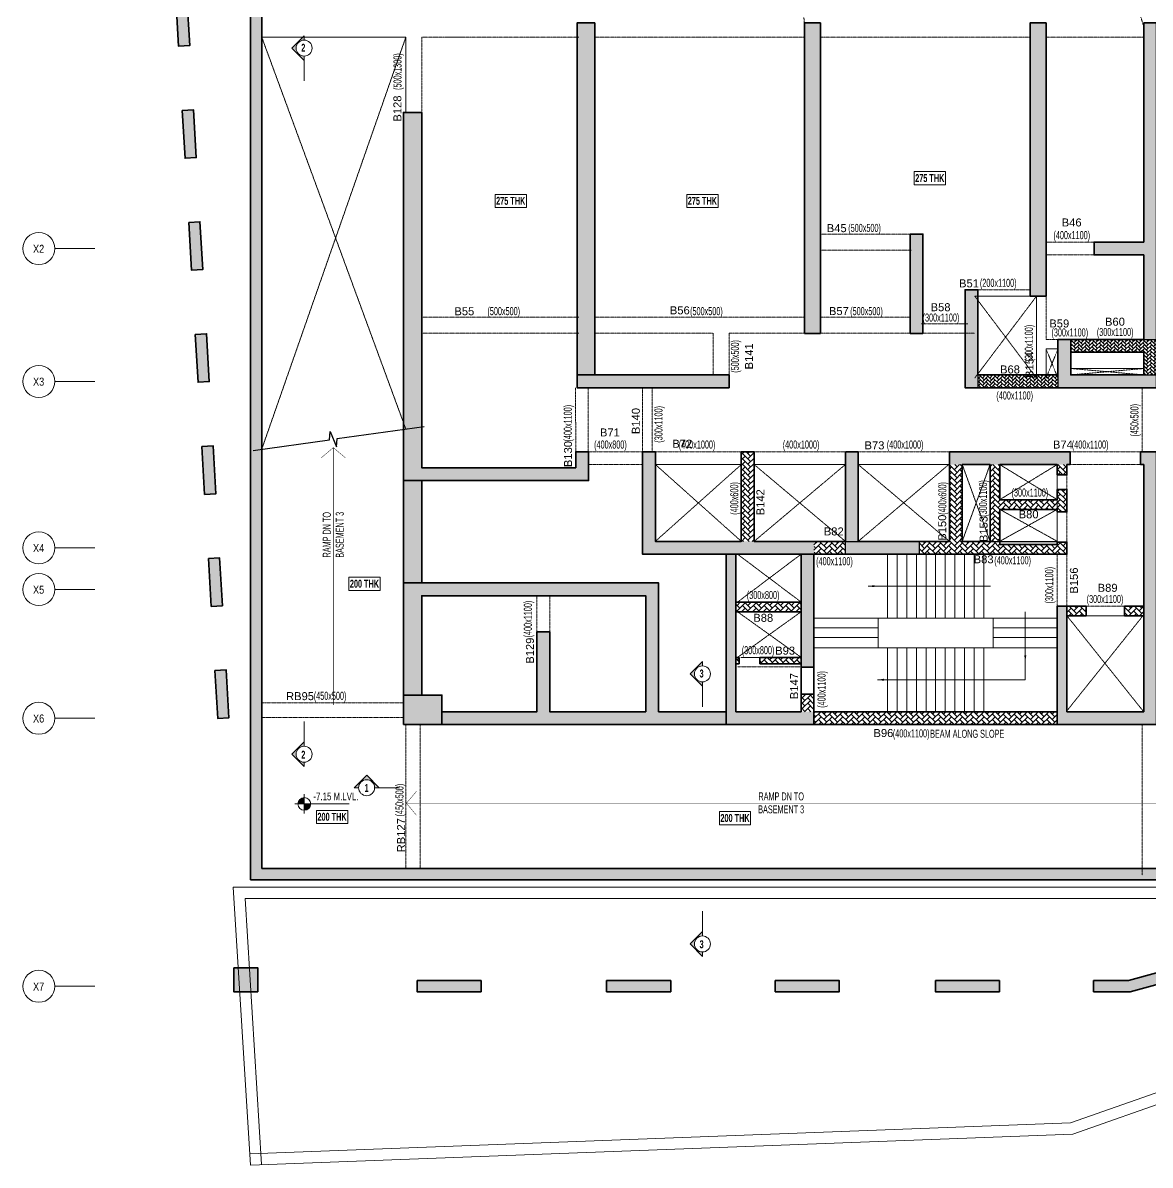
# Model space of a CAD drawing. Header units: millimetres. Extents: x -5 to 70656, y 120 to 65706.
# Drawn here: x -5 to 35208, y 2956 to 38645 of the extents above; entities that cross this region are included whole.
import ezdxf
from ezdxf.enums import TextEntityAlignment as Align

# ---------------------------------------------------------------- set-up
doc = ezdxf.new("R2010")
doc.units = ezdxf.units.MM
for name, pattern in [('Grid Line', [2222.5, 1270, -317.5, 317.5, -317.5]), ('HIDDEN', [0.375, 0.25, -0.125]), ('HIDDEN2', [0.1875, 0.125, -0.0625])]:
    doc.linetypes.add(name, pattern=pattern)
for name, color, linetype, lineweight in [('A-ANNO-DIMS', 8, 'Continuous', 15), ('A-DETL-MISC', 35, 'Continuous', 15), ('A-FLOR-IDEN', 11, 'Continuous', 9), ('A-GRIDS', 8, 'Continuous', 9), ('A-HIDD-ABVE', 8, 'HIDDEN', 20), ('A-HIDD-BELW', 8, 'HIDDEN2', 20), ('G-____-____-DIMS', 7, 'Continuous', 9), ('G-ANNO-SYMB', 1, 'Continuous', 9), ('S-BEAM', 7, 'Continuous', 18), ('S-BEAM-IDEN', 2, 'Continuous', 9), ('S-COL HATCH', 9, 'Continuous', 0), ('S-COLS', 5, 'Continuous', 35), ('S-GRIDS', 8, 'Continuous', 9)]:
    doc.layers.add(name, color=color, linetype=linetype, lineweight=lineweight)
for name, color, linetype in [('Beam Nos', 7, 'Continuous'), ('changes', 7, 'Continuous'), ('SECTION LINE', 4, 'Continuous')]:
    doc.layers.add(name, color=color, linetype=linetype)
doc.styles.add('Arial Narrow', font='ARIALN.TTF', dxfattribs={"height": 400})
doc.styles.add('Dim.s & Anno.(Misc.)', font='ARIALN.TTF')
doc.styles.add('SC-BBS1', font='SansSerif')
doc.styles.add('SOBHA', font='swisscl.ttf')
doc.styles.add('Swis721 LtCn BT', font='swisscl.ttf', dxfattribs={"width": 0.9, "height": 233.355162})
doc.styles.add('Swis721 LtCn BT_1', font='swisscl.ttf', dxfattribs={"height": 240})
doc.styles.add('Swis721 LtCn BT_B', font='', dxfattribs={"width": 0.9, "height": 246.918336})
doc.styles.get('Swis721 LtCn BT_B').set_extended_font_data('Swis721 LtCn BT', bold=True)
doc.dimstyles.new('A-GFC-100', dxfattribs={"dimscale": 100, "dimtxt": 1.75, "dimasz": 1.5, "dimexe": 1.5, "dimexo": 0, "dimgap": 1, "dimtad": 1, "dimdsep": 46, "dimtxsty": 'Dim.s & Anno.(Misc.)', "dimblk": 'ARCHTICK', "dimcen": 0, "dimdle": 1.5, "dimclrd": 256, "dimclre": 8, "dimclrt": 6, "dimazin": 2, "dimtfac": 1, "dimtix": 1, "dimtmove": 2, "dimatfit": 3, "dimfxl": 1, "dimtolj": 1, "dimlwd": -1, "dimlwe": 9, "dimarcsym": 0})
doc.dimstyles.new('S-100', dxfattribs={"dimscale": 100, "dimtxt": 2.5, "dimasz": 1.5, "dimexe": 1.5, "dimexo": 1.5, "dimgap": 0.1, "dimtad": 0, "dimdec": 0, "dimrnd": 0.0005, "dimzin": 0, "dimdsep": 46, "dimtxsty": 'SOBHA', "dimblk": 'OBLIQUE', "dimcen": 0.09, "dimclrd": 8, "dimclre": 8, "dimclrt": 6, "dimadec": 0, "dimazin": 0, "dimtfac": 1, "dimtdec": 0, "dimtofl": 0, "dimtmove": 0, "dimatfit": 3, "dimfxl": 1.5, "dimfxlon": 1, "dimtolj": 1, "dimtzin": 0, "dimlwd": -1, "dimlwe": -1, "dimarcsym": 0})
pattern_1 = [(45, (-31794446.85, 20735559.75), (0, 169.7056275), [360, -120]), (135, (-31794362, 20735644.6), (1e-14, 169.7056275), [360, -120])]

# ---------------------------------------------------------------- blocks, each defined once
blk = doc.blocks.new('_ARCHTICK')
at = {"color": 0, "linetype": 'ByBlock', "const_width": 0.15}
blk.add_lwpolyline([(-0.5, -0.5), (0.5, 0.5)], dxfattribs=at)
blk = doc.blocks.new('A$C31bf04c8')
at = {"layer": 'S-COL HATCH', "transparency": 33554687}
h = blk.add_hatch(color=256, dxfattribs=at)
h.dxf.hatch_style = 1
edge = h.paths.add_edge_path()
edge.add_line((-12645, -10575), (46760, -10575))
edge.add_line((46760, -10575), (50155, -10425))
edge.add_line((50155, -10425), (50155, 18362))
edge.add_arc((65983, 101151), 84288, 235.33184, 259.17631, ccw=False)
edge.add_arc((-8447, 268), 41200, 49.9962, 101.0852)
edge.add_line((-16368, 40699), (-15227, 21150))
edge.add_line((-15227, 21150), (-12645, 21150))
edge.add_line((-12645, 21150), (-12645, -10575))
edge = h.paths.add_edge_path(flags=16)
edge.add_line((-12295, -10225), (46752, -10225))
edge.add_line((46752, -10225), (49805, -10090))
edge.add_line((49805, -10090), (49805, 18073))
edge.add_arc((65983, 101151), 84638, 235.32076, 258.98032, ccw=False)
edge.add_arc((-8447, 268), 40850, 49.9733, 100.6568)
edge.add_line((-16001, 40413), (-14897, 21500))
edge.add_line((-14897, 21500), (-12295, 21500))
edge.add_line((-12295, 21500), (-12295, -10225))
h = blk.add_hatch(color=256, dxfattribs=at)
h.dxf.hatch_style = 1
h.paths.add_polyline_path([(-14983, 16966), (-14896, 15469), (-14547, 15489), (-14634, 16986)])
h = blk.add_hatch(color=256, dxfattribs=at)
h.dxf.hatch_style = 1
h.paths.add_polyline_path([(-14779, 13466), (-14692, 11969), (-14342, 11989), (-14430, 13486)])
h = blk.add_hatch(color=256, dxfattribs=at)
h.dxf.hatch_style = 1
h.paths.add_polyline_path([(-14575, 9966), (-14488, 8469), (-14138, 8489), (-14226, 9986)])
h = blk.add_hatch(color=256, dxfattribs=at)
h.dxf.hatch_style = 1
h.paths.add_polyline_path([(-14371, 6466), (-14283, 4969), (-13934, 4989), (-14021, 6486)])
h = blk.add_hatch(color=256, dxfattribs=at)
h.dxf.hatch_style = 1
h.paths.add_polyline_path([(-14166, 2964), (-14079, 1466), (-13730, 1486), (-13817, 2984)])
h = blk.add_hatch(color=256, dxfattribs=at)
h.dxf.hatch_style = 1
h.paths.add_polyline_path([(-13962, -536), (-13875, -2034), (-13525, -2014), (-13613, -516)])
h = blk.add_hatch(color=256, dxfattribs=at)
h.dxf.hatch_style = 1
h.paths.add_polyline_path([(-13758, -4034), (-13671, -5531), (-13321, -5511), (-13409, -4014)])
h = blk.add_hatch(color=256, dxfattribs=at)
h.dxf.hatch_style = 1
h.paths.add_polyline_path([(15747, -13822), (15654, -13485), (14779, -13724), (13686, -13724), (13686, -14074), (14825, -14074)])
h = blk.add_hatch(color=256, dxfattribs=at)
h.dxf.hatch_style = 1
h.paths.add_polyline_path([(-5446, -14074), (-5446, -13724), (-7446, -13724), (-7446, -14074)])
h = blk.add_hatch(color=256, dxfattribs=at)
h.dxf.hatch_style = 1
h.paths.add_polyline_path([(478, -14074), (478, -13724), (-1522, -13724), (-1522, -14074)])
h = blk.add_hatch(color=256, dxfattribs=at)
h.dxf.hatch_style = 1
h.paths.add_polyline_path([(5745, -14074), (5745, -13724), (3745, -13724), (3745, -14074)])
h = blk.add_hatch(color=256, dxfattribs=at)
h.dxf.hatch_style = 1
h.paths.add_polyline_path([(10745, -14074), (10745, -13724), (8745, -13724), (8745, -14074)])
at = {"layer": 'S-COLS', "elevation": 0}
blk.add_lwpolyline([(-12645, -10575), (46760, -10575), (50155, -10425), (50155, 18362, -0.104418), (18038, 31827, 0.226686), (-16368, 40699), (-15227, 21150), (-12645, 21150)], format="xyb", close=True, dxfattribs=at)
at = {"layer": 'S-COLS'}
blk.add_lwpolyline([(-12295, -10225), (46752, -10225), (49805, -10090), (49805, 18073, -0.103603), (17826, 31549, 0.224825), (-16001, 40413), (-14897, 21500), (-12295, 21500)], format="xyb", close=True, dxfattribs=at)
at = {"layer": 'S-COLS', "elevation": 0}
for points in [[(-14983, 16966), (-14634, 16986), (-14547, 15489), (-14896, 15469)], [(-14779, 13466), (-14430, 13486), (-14342, 11989), (-14692, 11969)], [(-14575, 9966), (-14226, 9986), (-14138, 8489), (-14488, 8469)], [(-14371, 6466), (-14021, 6486), (-13934, 4989), (-14283, 4969)], [(-14166, 2964), (-13817, 2984), (-13730, 1486), (-14079, 1466)], [(-13962, -536), (-13613, -516), (-13525, -2014), (-13875, -2034)], [(-13758, -4034), (-13409, -4014), (-13321, -5511), (-13671, -5531)], [(-7446, -13724), (-5446, -13724), (-5446, -14074), (-7446, -14074)], [(-1522, -13724), (478, -13724), (478, -14074), (-1522, -14074)], [(3745, -13724), (5745, -13724), (5745, -14074), (3745, -14074)], [(8745, -13724), (10745, -13724), (10745, -14074), (8745, -14074)]]:
    blk.add_lwpolyline(points, close=True, dxfattribs=at)
blk.add_lwpolyline([(13686, -13724), (14779, -13724), (15654, -13485), (15747, -13822), (14825, -14074), (13686, -14074), (13686, -13724)], dxfattribs=at)
blk = doc.blocks.new('Detail View - M_Section Head - Structural Type 1-785420-STILT FLOOR FRAMING PLAN')
at = {"layer": 'G-ANNO-SYMB'}
h = blk.add_hatch(color=9, dxfattribs=at)
edge = h.paths.add_edge_path(flags=0)
edge.add_line((-8.5, 0), (-9.86, 0))
edge.add_line((-9.86, 0), (-5.99, 3.87))
edge.add_line((-5.99, 3.87), (-2.12, 0))
edge.add_line((-2.12, 0), (-3.5, 0))
edge.add_arc((-6, 0), 2.5, 360, 540)
for p, q in [((-5.99, 3.87), (-9.86, 0)), ((-5.99, 3.87), (-2.12, 0)), ((-8.5, 0), (-9.86, 0)), ((-3.5, 0), (-2.12, 0))]:
    blk.add_line(p, q, dxfattribs=at)
at = {"layer": 'G-ANNO-SYMB', "color": 5}
for p, q in [((-5.99, 3.87), (-9.86, 0)), ((-2.12, 0), (-5.99, 3.87)), ((-9.86, 0), (-8.5, 0)), ((-3.5, 0), (4.24, 0)), ((-3.5, 0), (-2.12, 0))]:
    blk.add_line(p, q, dxfattribs=at)
at = {"layer": 'G-ANNO-SYMB'}
blk.add_arc((-6, 0), 2.5, 360, 180, dxfattribs=at)
at = {"layer": 'G-ANNO-SYMB', "color": 5}
for start, end in [(360, 180), (180, 360)]:
    blk.add_arc((-6, 0), 2.5, start, end, dxfattribs=at)
blk = doc.blocks.new('Spot Elevations - M_Spot Elevation - Target Filled-23738-FIRST FLOOR  FRAMING PLAN _NTA_')
at = {"layer": 'G-____-____-DIMS'}
h = blk.add_hatch(color=256, dxfattribs=at)
edge = h.paths.add_edge_path(flags=0)
edge.add_line((0, 0), (-2, 0))
edge.add_arc((0, 0), 2, 90, 180, ccw=False)
edge.add_line((0, 2), (0, 0))
h = blk.add_hatch(color=256, dxfattribs=at)
edge = h.paths.add_edge_path(flags=0)
edge.add_line((0, 0), (2, 0))
edge.add_arc((0, 0), 2, 270, 360, ccw=False)
edge.add_line((0, -2), (0, 0))
for p, q in [((-3, 0), (14, 0)), ((0, -3), (0, 3))]:
    blk.add_line(p, q, dxfattribs=at)
blk.add_circle((0, 0), 2, dxfattribs=at)
blk = doc.blocks.new('_OBLIQUE')
at = {"color": 0, "linetype": 'ByBlock'}
blk.add_line((-0.5, -0.5), (0.5, 0.5), dxfattribs=at)
blk = doc.blocks.new('*D22')
at = {"layer": 'Defpoints', "color": 0, "transparency": 16777216}
for p in [(35008, 28328), (35697, 28328), (35308, 27696)]:
    blk.add_point(p, dxfattribs=at)
at = {"layer": 'S-COLS', "color": 8, "transparency": 16777216}
for p, q in [((35547, 28328), (35847, 28328)), ((35697, 28328), (35697, 28478)), ((35697, 27696), (35697, 28328)), ((35547, 27696), (35847, 27696))]:
    blk.add_line(p, q, dxfattribs=at)
at = {"layer": 'S-COLS', "color": 8, "transparency": 16777216, "xscale": 150, "yscale": 150, "zscale": 150}
for p, rotation in [((35697, 28328), 90), ((35697, 27696), 270)]:
    blk.add_blockref('_OBLIQUE', p, dxfattribs=dict(at, rotation=rotation))
at = {"layer": 'S-COLS', "color": 6, "transparency": 16777216, "insert": (35697, 29035), "char_height": 250, "attachment_point": 5, "rotation": 90, "style": 'SOBHA'}
blk.add_mtext('\\A1;{\\W0.8;\\C2;(400x1100)}', dxfattribs=at)
blk = doc.blocks.new('A$C0921b736')
at = {"layer": 'S-COL HATCH', "transparency": 33554687}
h = blk.add_hatch(color=256, dxfattribs=at)
h.dxf.hatch_style = 1
h.paths.add_polyline_path([(5425, 11675), (5425, 11275), (10175, 11275), (10175, 11675)])
h.paths.add_polyline_path([(5425, 11675), (5975, 11675), (5975, 22675), (5425, 22675)])
h = blk.add_hatch(color=256, dxfattribs=at)
h.dxf.hatch_style = 1
h.paths.add_polyline_path([(12525, 12975), (13025, 12975), (13025, 22675), (12525, 22675)])
h = blk.add_hatch(color=256, dxfattribs=at)
h.dxf.hatch_style = 1
h.paths.add_polyline_path([(19575, 14135), (20075, 14135), (20075, 22675), (19575, 22675)])
h = blk.add_hatch(color=256, dxfattribs=at)
h.dxf.hatch_style = 1
h.paths.add_polyline_path([(23525, 22675), (23125, 22675), (23125, 15825), (21575, 15825), (21575, 15425), (23125, 15425), (23125, 12785), (23525, 12785)])
h = blk.add_hatch(color=256, dxfattribs=at)
h.dxf.hatch_style = 1
h.paths.add_polyline_path([(5785, 8375), (5785, 9275), (5385, 9275), (5385, 8775), (575, 8775), (575, 19875), (0, 19879), (0, 8375)])
h = blk.add_hatch(color=256, dxfattribs=at)
h.dxf.hatch_style = 1
h.paths.add_polyline_path([(15825, 12975), (16225, 12975), (16225, 16075), (15825, 16075)])
h = blk.add_hatch(color=256, dxfattribs=at)
h.dxf.hatch_style = 1
h.paths.add_polyline_path([(17945, 14335), (17545, 14335), (17545, 11275), (17945, 11275), (17945, 11675)])
h = blk.add_hatch(color=256, dxfattribs=at)
h.dxf.hatch_style = 1
h.paths.add_polyline_path([(23525, 11275), (23525, 11675), (23125, 11675), (20845, 11675), (20845, 12385), (20845, 12785), (20445, 12785), (20445, 11675), (20445, 11275)])
at = {"layer": 'S-COL HATCH'}
h = blk.add_hatch(dxfattribs=at)
h.set_pattern_fill('AR-HBONE', color=256, scale=20)
h.set_pattern_definition([(45, (-31794446.854, 20735559.75), (0, 113.13708499), [240, -80]), (135, (-31794390.286, 20735616.32), (9e-15, 113.13708499), [240, -80])])
h.paths.add_polyline_path([(23125, 12385), (23125, 11692), (23125, 11692), (23125, 11675), (23525, 11675), (23525, 12785), (20845, 12785), (20845, 12485), (20845, 12385)])
h = blk.add_hatch(dxfattribs=at)
h.set_pattern_fill('AR-HBONE', color=256, scale=20)
h.set_pattern_definition([(45, (-31966103.18, 21022167.41), (0, 113.13708499), [240, -80]), (135, (-31966046.61, 21022223.98), (9e-15, 113.13708499), [240, -80])])
h.paths.add_polyline_path([(20445, 11275), (20445, 11675), (17945, 11675), (17945, 11275)])
at = {"layer": 'S-COL HATCH', "transparency": 33554687}
h = blk.add_hatch(color=256, dxfattribs=at)
h.dxf.hatch_style = 1
h.paths.add_polyline_path([(12825, 6075), (12825, 6475), (7871, 6475), (7871, 9275), (7471, 9275), (7471, 6075)])
at = {"layer": 'S-COL HATCH'}
h = blk.add_hatch(dxfattribs=at)
h.set_pattern_fill('AR-HBONE', color=256, scale=30)
h.set_pattern_definition(pattern_1)
h.paths.add_polyline_path([(10555, 6475), (10955, 6475), (10955, 9275), (10555, 9275)])
at = {"layer": 'S-COL HATCH', "transparency": 33554687}
h = blk.add_hatch(color=256, dxfattribs=at)
h.dxf.hatch_style = 1
h.paths.add_polyline_path([(13805, 9275), (14205, 9275), (14205, 6475), (13805, 6475)])
h = blk.add_hatch(color=256, dxfattribs=at)
h.dxf.hatch_style = 1
h.paths.add_polyline_path([(17055, 9275), (20825, 9275), (20825, 8875), (17055, 8875)])
h = blk.add_hatch(color=256, dxfattribs=at)
h.dxf.hatch_style = 1
h.paths.add_polyline_path([(20725, 4450), (20425, 4450), (20425, 1150), (20425, 750), (23125, 750), (23525, 750), (23525, 1150), (23525, 1150), (23525, 9275), (23025, 9275), (23025, 8875), (23125, 8875), (23125, 1150), (23125, 1150), (20725, 1150), (20725, 1150)])
at = {"layer": 'S-COL HATCH'}
h = blk.add_hatch(dxfattribs=at)
h.set_pattern_fill('AR-HBONE', color=256, scale=30)
h.set_pattern_definition(pattern_1)
h.paths.add_polyline_path([(18325, 8875), (18625, 8875), (18625, 7775), (20425, 7775), (20425, 8100), (20725, 8100), (20725, 7398), (20425, 7398), (20425, 7475), (18625, 7475), (18625, 6375), (20425, 6375), (20425, 6453), (20725, 6453), (20725, 6075), (16105, 6075), (16105, 6475), (18325, 6475)])
h = blk.add_hatch(dxfattribs=at)
h.set_pattern_fill('AR-HBONE', color=256, scale=30)
h.set_pattern_definition(pattern_1)
h.paths.add_polyline_path([(17055, 6475), (17455, 6475), (17455, 8875), (17055, 8875)])
h = blk.add_hatch(dxfattribs=at)
h.set_pattern_fill('AR-HBONE', color=256, scale=30)
h.set_pattern_definition(pattern_1)
h.paths.add_polyline_path([(20425, 8875), (20725, 8875), (20725, 8550), (20425, 8550)])
h = blk.add_hatch(dxfattribs=at)
h.set_pattern_fill('AR-HBONE', color=256, scale=30)
h.set_pattern_definition(pattern_1)
h.paths.add_polyline_path([(13805, 6475), (12825, 6475), (12825, 6075), (13805, 6075)])
at = {"layer": 'S-COL HATCH', "transparency": 33554687}
h = blk.add_hatch(color=256, dxfattribs=at)
h.dxf.hatch_style = 1
h.paths.add_polyline_path([(13805, 6475), (16105, 6475), (16105, 6075), (13805, 6075)])
h = blk.add_hatch(color=256, dxfattribs=at)
h.dxf.hatch_style = 1
h.paths.add_polyline_path([(10385, 6075), (10085, 6075), (10085, 750), (10385, 750), (12825, 750), (12825, 1150), (10385, 1150), (10385, 2850), (10385, 2850), (10385, 2850)])
h = blk.add_hatch(color=256, dxfattribs=at)
h.dxf.hatch_style = 1
h.paths.add_polyline_path([(12825, 6075), (12425, 6075), (12425, 6075), (12425, 4575), (12425, 4575), (12425, 4275), (12425, 2550), (12825, 2550)])
h = blk.add_hatch(color=256, dxfattribs=at)
h.dxf.hatch_style = 1
h.paths.add_polyline_path([(7571, 4775), (7571, 1150), (4571, 1150), (4571, 3648), (4171, 3648), (4171, 1150), (1200, 1150), (1200, 750), (10085, 750), (10085, 1150), (7971, 1150), (7971, 5175), (0, 5175), (0, 1675), (575, 1675), (575, 4775)])
at = {"layer": 'S-COL HATCH'}
h = blk.add_hatch(dxfattribs=at)
h.set_pattern_fill('AR-HBONE', color=256, scale=30)
h.set_pattern_definition(pattern_1)
h.paths.add_polyline_path([(12425, 4575), (10385, 4575), (10385, 4275), (12425, 4275)])
h = blk.add_hatch(dxfattribs=at)
h.set_pattern_fill('AR-HBONE', color=256, scale=30)
h.set_pattern_definition([(45, (-31794446.85, 20683630.75), (0, 169.7056275), [360, -120]), (135, (-31794362, 20683715.6), (1e-14, 169.7056275), [360, -120])])
h.paths.add_polyline_path([(21325, 4150), (21325, 4450), (20725, 4450), (20725, 4150)])
h.paths.add_polyline_path([(23125, 4150), (23125, 4450), (22525, 4450), (22525, 4150)])
h = blk.add_hatch(dxfattribs=at)
h.set_pattern_fill('AR-HBONE', color=256, scale=30)
h.set_pattern_definition(pattern_1)
h.paths.add_polyline_path([(10485, 2850), (10385, 2850), (10385, 2650), (10485, 2650)])
h = blk.add_hatch(dxfattribs=at)
h.set_pattern_fill('AR-HBONE', color=256, scale=30)
h.set_pattern_definition(pattern_1)
h.paths.add_polyline_path([(11135, 2850), (11135, 2650), (12425, 2650), (12425, 2850)])
at = {"layer": 'S-COL HATCH', "transparency": 33554687}
h = blk.add_hatch(color=256, dxfattribs=at)
h.dxf.hatch_style = 1
h.paths.add_polyline_path([(0, 1675), (0, 750), (1200, 750), (1200, 1675)])
at = {"layer": 'S-COL HATCH'}
h = blk.add_hatch(dxfattribs=at)
h.set_pattern_fill('AR-HBONE', color=256, scale=30)
h.set_pattern_definition(pattern_1)
h.paths.add_polyline_path([(12825, 1700), (12425, 1700), (12425, 1150), (12825, 1150)])
h = blk.add_hatch(dxfattribs=at)
h.set_pattern_fill('AR-HBONE', color=256, scale=30)
h.set_pattern_definition(pattern_1)
h.paths.add_polyline_path([(12825, 1150), (20425, 1150), (20425, 750), (12825, 750)])
at = {"layer": 'changes'}
for p, q in [((20845, 12385), (20845, 12785)), ((23125, 12785), (23525, 12785)), ((17945, 11675), (17945, 11275)), ((20445, 11675), (20445, 11275)), ((23125, 11675), (23525, 11675))]:
    blk.add_line(p, q, dxfattribs=at)
blk.add_lwpolyline([(13805, 6475), (16105, 6475), (16105, 6075), (13805, 6075)], close=True, dxfattribs=at)
at = {"layer": 'S-COLS'}
for p, q in [((20425, 4450), (20425, 1150)), ((20725, 4450), (20725, 1150)), ((12425, 2550), (12825, 2550)), ((12425, 1700), (12825, 1700)), ((20425, 1150), (20425, 750))]:
    blk.add_line(p, q, dxfattribs=at)
for points in [[(5425, 11675), (5425, 22675), (5975, 22675), (5975, 11675), (5425, 11675)], [(23525, 11275), (23525, 22675), (23125, 22675), (23125, 15825), (21575, 15825), (21575, 15425), (23125, 15425), (23125, 12785), (20445, 12785), (20445, 11675), (17945, 11675), (17945, 14335), (17545, 14335), (17545, 11275), (23525, 11275)], [(17055, 9275), (20825, 9275), (20825, 8875), (20725, 8875), (20725, 8550), (20425, 8550), (20425, 8875), (19525, 8875), (18625, 8875), (18625, 7775), (20425, 7775), (20425, 8100), (20725, 8100), (20725, 7398), (20425, 7398), (20425, 7475), (18625, 7475), (18625, 6375), (19525, 6375), (20425, 6375), (20425, 6453), (20725, 6453), (20725, 6075), (18625, 6075), (18625, 6075), (7471, 6075), (7471, 9275), (7871, 9275), (7871, 6475), (10555, 6475), (10555, 9275)], [(10555, 9275), (10955, 9275)], [(10955, 9275), (10955, 6475), (13805, 6475), (13805, 9275)], [(13805, 9275), (14205, 9275)], [(14205, 9275), (14205, 6475), (17055, 6475), (17055, 9275)], [(23525, 1150), (23525, 9275), (23025, 9275), (23025, 8875), (23125, 8875), (23125, 1150), (20725, 1150)], [(10085, 6075), (10085, 750), (10385, 750)], [(10385, 1150), (10385, 6075)], [(12425, 6075), (12425, 1150)], [(12425, 750), (12825, 750), (12825, 6075)], [(0, 5175), (0, 1675), (575, 1675), (575, 4775), (7571, 4775), (7571, 1150), (4571, 1150), (4571, 3648), (4171, 3648), (4171, 1150), (1200, 1150), (1200, 750), (10085, 750)], [(10085, 1150), (7971, 1150), (7971, 5175), (25, 5175)], [(20725, 4150), (21325, 4150), (21325, 4450), (20425, 4450)], [(23125, 4150), (22525, 4150), (22525, 4450), (23125, 4450)], [(10485, 2850), (10385, 2850)], [(10385, 2650), (10485, 2650)], [(10485, 2650), (10485, 2850)], [(11135, 2850), (11135, 2650)], [(12425, 2850), (11135, 2850)], [(11135, 2650), (12425, 2650)], [(12425, 1150), (10385, 1150)], [(20425, 1150), (12825, 1150), (12825, 750), (23125, 750)], [(23125, 750), (23125, 750), (23525, 750), (23525, 1150)], [(10385, 750), (12425, 750)]]:
    blk.add_lwpolyline(points, dxfattribs=at)
at = {"layer": 'S-COLS', "elevation": 0}
for points in [[(12525, 12975), (13025, 12975), (13025, 22675), (12525, 22675)], [(15825, 16075), (16225, 16075), (16225, 12975), (15825, 12975)], [(10175, 11675), (5425, 11675), (5425, 11275), (10175, 11275)], [(0, 750), (1200, 750), (1200, 1675), (0, 1675)]]:
    blk.add_lwpolyline(points, close=True, dxfattribs=at)
at = {"layer": 'S-COLS'}
for points in [[(19575, 14135), (20075, 14135), (20075, 22675), (19575, 22675)], [(0, 8379), (5785, 8375), (5785, 9275), (5385, 9275), (5385, 8775), (575, 8775), (575, 19875), (0, 19879)], [(23125, 12385), (20845, 12385), (20845, 11675), (23125, 11675)], [(17455, 6475), (18325, 6475), (18325, 8875), (17455, 8875)], [(12425, 4575), (10385, 4575), (10385, 4275), (12425, 4275)]]:
    blk.add_lwpolyline(points, close=True, dxfattribs=at)
blk = doc.blocks.new('Grid - Type 1 Structural-6743905-9TH FLOOR LVL')
at = {"layer": 'A-GRIDS'}
blk.add_circle((0, 0), 4, dxfattribs=at)
blk = doc.blocks.new('A$C45bf0ae9')
at = {"layer": 'S-GRIDS', "linetype": 'Grid Line'}
for p, q in [((-17504, 9150), (-18754, 9150)), ((-17504, 5000), (-18754, 5000)), ((-17504, -200), (-18754, -200)), ((-17504, -1500), (-18754, -1500)), ((-17504, -5525), (-18754, -5525)), ((-17504, -13899), (-18754, -13899))]:
    blk.add_line(p, q, dxfattribs=at)
at = {"layer": 'A-GRIDS', "xscale": 124.9999999999999, "yscale": 124.9999999999999, "zscale": 124.9999999999999, "rotation": 89.99999999999982}
for p in [(-19254, 9150), (-19254, 5000), (-19254, -200), (-19254, -1500), (-19254, -5525), (-19254, -13899)]:
    blk.add_blockref('Grid - Type 1 Structural-6743905-9TH FLOOR LVL', p, dxfattribs=at)
at = {"layer": 'A-GRIDS', "lineweight": 18, "char_height": 250, "width": 440.93, "attachment_point": 1, "style": 'Arial Narrow'}
for s, insert in [('X2', (-19437, 9268)), ('X3', (-19437, 5118)), ('X4', (-19437, -82)), ('X5', (-19437, -1382)), ('X6', (-19437, -5407)), ('X7', (-19437, -13781))]:
    blk.add_mtext(s, dxfattribs=dict(at, insert=insert))
blk = doc.blocks.new('A$C40398dd4')
at = {"layer": 'A-ANNO-DIMS', "ltscale": 500, "elevation": 0}
blk.add_lwpolyline([(5810, 1000), (6600, 1000), (6600, 1565)], dxfattribs=at)
at = {"layer": 'A-DETL-MISC'}
for p, q in [((2300, 4925), (2300, 2925)), ((2600, 4925), (2600, 2925)), ((2900, 4925), (2900, 2925)), ((3200, 4925), (3200, 2925)), ((3500, 4925), (3500, 2925)), ((3800, 4925), (3800, 2925)), ((4100, 4925), (4100, 2925)), ((4400, 4925), (4400, 2925)), ((4700, 4925), (4700, 2925)), ((5000, 4925), (5000, 2925)), ((5300, 4925), (5300, 2925)), ((2300, 0), (2300, 2000)), ((2600, 0), (2600, 2000)), ((2900, 0), (2900, 2000)), ((3200, 0), (3200, 2000)), ((3500, 0), (3500, 2000)), ((3800, 0), (3800, 2000)), ((4100, 0), (4100, 2000)), ((4400, 0), (4400, 2000)), ((4700, 0), (4700, 2000)), ((5000, 0), (5000, 2000)), ((5300, 0), (5300, 2000))]:
    blk.add_line(p, q, dxfattribs=at)
for points in [[(2000, 2925), (0, 2925)], [(5600, 2925), (7600, 2925)], [(2000, 2625), (0, 2625)], [(5600, 2625), (7600, 2625)], [(2000, 2325), (0, 2325)], [(5600, 2325), (7600, 2325)]]:
    blk.add_lwpolyline(points, dxfattribs=at)
blk.add_lwpolyline([(5600, 2925), (5600, 2000), (2000, 2000), (2000, 2925)], close=True, dxfattribs=at)
at = {"layer": 'A-DETL-MISC', "elevation": 0}
for points in [[(2000, 2000), (0, 2000)], [(5600, 2000), (7600, 2000)]]:
    blk.add_lwpolyline(points, dxfattribs=at)
at = {"layer": 'A-ANNO-DIMS', "ltscale": 500}
for points in [[(1688, 3925), (5510, 3925)], [(6600, 1565), (6600, 3126)], [(1988, 1000), (5810, 1000)]]:
    blk.add_leader(points, dimstyle='A-GFC-100', override={"dimasz": 2, "dimtad": 0, "dimfxl": 0.18, "dimarcsym": 1}, dxfattribs=at)

msp = doc.modelspace()

# ---------------------------------------------------------------- hatches: boundary and pattern name
at = {"layer": 'S-COL HATCH', "transparency": 33554687}
h = msp.add_hatch(color=256, dxfattribs=at)
h.dxf.hatch_style = 1
h.paths.add_polyline_path([(12457.5, 24344.4), (11882.5, 24344.4), (11882.5, 21144.4), (12457.5, 21144.4)])
h = msp.add_hatch(color=256, dxfattribs=at)
h.dxf.hatch_style = 1
h.paths.add_polyline_path([(7330.4, 8371.6), (7330.4, 9121.6), (6580.4, 9121.6), (6580.4, 8371.6)])

# ---------------------------------------------------------------- linework, layer by layer
at = {"elevation": 0}
msp.add_lwpolyline([(7188.7, 25288.8), (9569.4, 25621.7), (9596.6, 25877.9), (9789.7, 25400.1), (9817, 25656.3), (12527.3, 26035.3)], dxfattribs=at)
at = {"layer": 'A-FLOR-IDEN', "color": 8, "elevation": 0, "flags": 128}
for points in [[(27835.4, 33996), (27835.4, 33584.1), (28812.9, 33584.1), (28812.9, 33996)], [(14745.4, 33286), (14745.4, 32874.1), (15722.9, 32874.1), (15722.9, 33286)], [(20732.4, 33286), (20732.4, 32874.1), (21709.9, 32874.1), (21709.9, 33286)], [(11154.1, 21322.2), (11154.1, 20910.4), (10176.6, 20910.4), (10176.6, 21322.2)], [(10141.2, 14040.8), (10141.2, 13628.9), (9163.7, 13628.9), (9163.7, 14040.8)], [(22728.9, 14004), (22728.9, 13592.1), (21751.4, 13592.1), (21751.4, 14004)]]:
    msp.add_lwpolyline(points, close=True, dxfattribs=at)
at = {"layer": 'A-HIDD-ABVE', "linetype": 'HIDDEN'}
for p, q in [((7458, 38195.6), (11957.5, 25955.6)), ((7458, 25326.4), (11957.5, 38195.6)), ((29727.5, 30105.6), (31657.5, 27545.6)), ((29727.5, 27545.6), (31657.5, 30105.6)), ((31957.5, 28455.6), (32327.5, 27545.6)), ((31957.5, 27545.6), (32327.5, 28455.6)), ((32727.5, 27845.8), (35007.5, 27645.6)), ((32727.5, 27645.6), (35007.5, 27845.8)), ((19753.2, 24845.6), (22437.5, 22445.6)), ((19753.2, 22445.6), (22437.5, 24845.6)), ((22837.5, 24845.6), (25687.5, 22445.6)), ((22837.5, 22445.6), (25687.5, 24845.6)), ((26087.5, 24845.6), (28937.5, 22445.6)), ((26087.5, 22445.6), (28917.5, 24845.6)), ((29337.5, 24845.6), (30207.5, 22445.6)), ((29337.5, 22445.6), (30207.5, 24845.6)), ((30507.5, 24845.6), (32307.5, 23745.6)), ((30507.5, 23745.6), (32307.5, 24845.6)), ((30507.5, 22444.4), (32307.5, 23445.6)), ((30507.5, 23445.6), (32307.5, 22444.4)), ((22317.6, 22045.6), (24307.5, 20545.6)), ((22317.6, 20545.6), (24307.5, 22045.6)), ((22317.6, 20245.6), (24307.5, 18820.4)), ((22317.6, 18820.4), (24307.5, 20245.6)), ((34983.4, 20120.4), (32583.4, 17120.4)), ((32607.5, 20120.4), (35007.5, 17120.4))]:
    msp.add_line(p, q, dxfattribs=at)
at = {"layer": 'A-HIDD-BELW', "color": 4, "linetype": 'ByBlock', "ltscale": 500}
for p, q in [((46707.3, 11640.7, 0), (6568, 11640.7, 0)), ((6568, 11640.7, 0), (7105.2, 2955.6, 0)), ((46357.3, 11290.7, 0), (6940.3, 11290.7, 0)), ((6940.3, 11290.7, 0), (7454.5, 2977.2, 0)), ((32721.7, 4272.7, 0), (40466.3, 7001.9, 0)), ((32788, 3924.9, 0), (40521.1, 6650.1, 0)), ((7092, 3305.3, 0), (32721.7, 4272.7, 0)), ((7105.2, 2955.6, 0), (32788, 3924.9, 0))]:
    msp.add_line(p, q, dxfattribs=at)
at = {"layer": 'S-BEAM', "linetype": 'HIDDEN'}
for p, q in [((23852.5, 44795.6, 0), (24408.5, 38623.2, 0)), ((33068.2, 44795.6, 0), (34992.6, 38579.1)), ((12457.5, 35845.6), (12457.5, 38195.6)), ((12457.5, 38195.6), (17357.5, 38195.6)), ((13227.5, 38195.6), (13757, 38195.6)), ((17857.5, 38195.6), (24407.5, 38195.6)), ((31457.5, 38195.6), (24907.5, 38195.6)), ((31957.6, 38195.6), (35007.5, 38195.6)), ((27757.5, 32045.6, 0), (24907.5, 32045.6, 0)), ((33457.5, 31795.6), (31957.5, 31795.6)), ((27757.5, 31545.6, 0), (24907.5, 31545.6, 0)), ((33457.5, 31395.6), (31957.5, 31395.6)), ((29727.5, 30305.6), (31457.5, 30305.6)), ((31957.5, 30105.6), (31957.5, 28755.6)), ((12457.5, 29445.6), (17357.5, 29445.6)), ((17857.5, 29445.6), (24407.5, 29445.6)), ((24907.5, 29445.6, 0), (27707.5, 29445.6, 0)), ((12457.5, 28945.6), (17357.5, 28945.6)), ((17857.5, 28945.6), (21557.5, 28945.6)), ((21557.5, 27645.6, 0), (21557.5, 28945.6, 0)), ((22057.5, 28945.6), (29727.5, 28945.6)), ((22057.5, 27645.6, 0), (22057.5, 28945.6, 0)), ((28057.5, 29245.6, 0), (29509.9, 29245.6)), ((31957.5, 28755.6), (32327.5, 28755.6)), ((17257.5, 27245.6, 0), (17267.5, 25245.6)), ((17657.5, 27245.6), (17657.5, 25245.6)), ((19353.2, 25245.6), (19353.2, 27245.6, 0)), ((19653.2, 25245.6), (19653.2, 27245.6, 0)), ((34957.5, 27245.6), (34957.5, 25245.6)), ((17657.5, 25245.6), (19353.2, 25245.6)), ((19753.2, 25245.6), (22437.5, 25245.6)), ((22837.5, 25245.6), (25687.5, 25245.6)), ((26087.5, 25245.6), (28937.5, 25245.6)), ((32707.5, 25245.6), (34907.5, 25245.6)), ((17657.5, 24845.6), (19353.2, 24845.6)), ((32607.5, 22423.1), (32607.5, 24845.6)), ((32707.5, 24845.6), (34907.5, 24845.6)), ((32307.5, 20420.4), (32307.5, 22045.6)), ((32607.5, 20420.4), (32607.5, 22045.6)), ((16053.2, 19618.2), (16053.2, 20745.6)), ((16453.2, 19618.2), (16453.2, 20745.6)), ((33207.5, 20420.4), (34407.5, 20420.4)), ((22317.6, 18520.4), (24307.5, 18520.4)), ((11903.2, 17395.6), (7457.5, 17395.6)), ((11907.8, 16945.6), (7457.5, 16945.6)), ((11957.5, 16720.4), (11957.5, 12220.4)), ((12407.5, 16720.4), (12407.5, 12220.4)), ((34957.5, 16720.4), (34957.5, 12020.4))]:
    msp.add_line(p, q, dxfattribs=at)
at = {"layer": 'S-BEAM'}
for p, q in [((7458, 38195.6), (11957.5, 38195.6)), ((11957.5, 35845.6), (11957.5, 38195.6)), ((29727.5, 30105.6), (31457.5, 30105.6)), ((31657.5, 30105.6), (31657.5, 27545.6)), ((31957.5, 28455.6), (31957.5, 27545.6)), ((31957.5, 28455.6), (32327.5, 28455.6)), ((19753.2, 24845.6), (22437.5, 24845.6)), ((22837.5, 24845.6), (25687.5, 24845.6)), ((26087.5, 24845.6), (28917.5, 24845.6)), ((32307.5, 22423.1), (32307.5, 24845.6)), ((33207.5, 20120.4), (34407.5, 20120.4)), ((22417.6, 18820.4), (23067.6, 18820.4))]:
    msp.add_line(p, q, dxfattribs=at)
at = {"layer": 'S-BEAM', "elevation": 0}
msp.add_lwpolyline([(35007.5, 27645.6), (32727.5, 27645.6), (32727.5, 27845.8), (35007.5, 27845.8)], close=True, dxfattribs=at)
at = {"layer": 'S-BEAM', "const_width": 12.5, "elevation": 0}
for points in [[(10068.2, 25057.2), (9693.2, 25373.6), (9318.2, 25057.2)], [(9693.2, 17328), (9693.2, 25373.6)], [(12291.7, 13887.2), (11975.4, 14262.2), (12291.7, 14637.2)], [(35407.5, 14262.2), (11975.4, 14262.2)]]:
    msp.add_lwpolyline(points, dxfattribs=at)
at = {"layer": 'S-COLS', "elevation": 0}
for points in [[(12457.5, 24344.4), (11882.5, 24344.4), (11882.5, 21144.4), (12457.5, 21144.4)], [(6580.4, 9121.6), (7330.4, 9121.6), (7330.4, 8371.6), (6580.4, 8371.6)]]:
    msp.add_lwpolyline(points, close=True, dxfattribs=at)
at = {"layer": 'SECTION LINE'}
msp.add_line((30207.5, 22444.4), (32307.5, 22444.4), dxfattribs=at)

# ---------------------------------------------------------------- block references
at = {"layer": 'A-HIDD-BELW', "color": 3}
msp.add_blockref('A$C31bf04c8', (19753.2, 22445.6), dxfattribs=at)
at = {"layer": 'Beam Nos'}
msp.add_blockref('A$C45bf0ae9', (19749.3, 22442.1), dxfattribs=at)
at = {"layer": 'changes'}
msp.add_blockref('A$C0921b736', (11882.5, 15969.2), dxfattribs=at)
at = {"layer": 'G-____-____-DIMS', "xscale": 99.99999999999991, "yscale": 99.99999999999991, "zscale": 99.99999999999991}
msp.add_blockref('Spot Elevations - M_Spot Elevation - Target Filled-23738-FIRST FLOOR  FRAMING PLAN _NTA_', (8785.7, 14241.4), dxfattribs=at)
at = {"layer": 'G-ANNO-SYMB', "extrusion": (0, 0, -1), "yscale": 99.99999999999991, "zscale": 99.99999999999991, "rotation": 270}
for p, xscale in [((-8782, 37255.7), 99.99999999999991), ((-21223.4, 17704), 99.99999999999991), ((-8782, 16392.8), -99.99999999999991), ((-21223.4, 10465.6), -99.99999999999991)]:
    msp.add_blockref('Detail View - M_Section Head - Structural Type 1-785420-STILT FLOOR FRAMING PLAN', p, dxfattribs=dict(at, xscale=xscale))
at = {"layer": 'G-ANNO-SYMB', "extrusion": (0, 0, -1), "xscale": -99.99999999999991, "yscale": 99.99999999999991, "zscale": 99.99999999999991}
msp.add_blockref('Detail View - M_Section Head - Structural Type 1-785420-STILT FLOOR FRAMING PLAN', (-11334.1, 14748.6), dxfattribs=at)
at = {"layer": 'S-BEAM-IDEN'}
msp.add_blockref('A$C40398dd4', (24707.5, 17120.4), dxfattribs=at)

# ---------------------------------------------------------------- texts
at = {"layer": 'A-FLOR-IDEN', "color": 1, "char_height": 246.92, "width": 1155, "attachment_point": 2, "line_spacing_factor": 0.964267, "style": 'Swis721 LtCn BT_B'}
for s, insert in [('275 THK', (28324.1, 33917.9)), ('275 THK', (15234.1, 33207.9)), ('275 THK', (21221.1, 33207.9)), ('200 THK', (10665.3, 21244.2)), ('200 THK', (9652.5, 13962.7)), ('200 THK', (22240.1, 13925.9, 0))]:
    msp.add_mtext(s, dxfattribs=dict(at, insert=insert))
at = {"layer": 'Beam Nos', "color": 3, "style": 'SC-BBS1'}
for s, p in [('B128', (11894.4, 35966.5)), ('B141', (22876.7, 28224.7, 0)), ('B154', (31638.1, 27959.9, 0)), ('B140', (19341.4, 26204, 0)), ('B130', (17224, 25172.3, 0)), ('B142', (23233, 23667.1, 0)), ('B150', (28912, 22871.8)), ('B153', (30204.7, 22830, 0)), ('B156', (33025.5, 21219.9, 0)), ('B129', (16034.5, 19029.9, 0)), ('B147', (24286.1, 17923.5, 0)), ('RB127', (12008.6, 13264.2))]:
    msp.add_text(s, height=250, rotation=90, dxfattribs=at).set_placement(p, align=Align.BOTTOM_CENTER)
for s, p in [('B46', (32756.4, 32208.1)), ('B45', (25417.4, 32030.6)), ('B51', (29548.9, 30305.1)), ('B55', (13785.5, 29433.8)), ('B56', (20515.4, 29463.4)), ('B57', (25484.7, 29440.3, 0)), ('B58', (28662, 29560.4)), ('B59', (32368, 29052.5)), ('B60', (34108.6, 29107.6)), ('B68', (30829.2, 27616.1)), ('B71', (18331.8, 25647.4)), ('B72', (20592.1, 25295.3)), ('B73', (26596.4, 25245.2)), ('B74', (32482.9, 25269.4)), ('B80', (31411.4, 23090.3)), ('B82', (25324.6, 22555)), ('B83', (30006, 21684.9)), ('B89', (33878.7, 20794.1)), ('B88', (23122.3, 19856.3)), ('B93', (23805.2, 18830.6, 0)), ('RB95', (8652.5, 17408.4, 0)), ('B96', (26875.6, 16256.3, 0))]:
    msp.add_text(s, height=250, dxfattribs=at).set_placement(p, align=Align.BOTTOM_CENTER)
at = {"layer": 'G-____-____-DIMS', "insert": (9071.1, 14597), "char_height": 240, "width": 1683.881, "attachment_point": 1, "line_spacing_factor": 0.970126, "style": 'Swis721 LtCn BT_1'}
msp.add_mtext('-7.15 M.LVL.', dxfattribs=at)
at = {"layer": 'G-ANNO-SYMB', "color": 5, "char_height": 246.9, "width": 330, "line_spacing_factor": 0.964267, "style": 'Swis721 LtCn BT_B'}
for s, insert, attachment_point in [('2', (8755.3, 37991.6), 2), ('3', (21196.7, 18439.9), 2), ('2', (8755.3, 15656.8), 8), ('1', (10733.7, 14865), 2), ('3', (21196.7, 9729.7), 8)]:
    msp.add_mtext(s, dxfattribs=dict(at, insert=insert, attachment_point=attachment_point))
at = {"layer": 'S-BEAM-IDEN', "style": 'Swis721 LtCn BT', "width": 0.8}
for s, rotation, p in [('(500x1300)', 90, (11822.7, 36548.4)), ('(500x500)', 360, (25777.9, 32112.3, 0)), ('(400x1100)', 360, (32186.4, 31887.7, 0)), ('(200x1100)', 360, (29890.3, 30397.7, 0)), ('(500x500)', 360, (14506.8, 29512.3)), ('(500x500)', 360, (20836.8, 29512.3)), ('(500x500)', 360, (25838.3, 29512.3)), ('(300x1100)', 360, (28101, 29312.3)), ('(300x1100)', 90, (31542.2, 28065.3, 0)), ('(300x1100)', 360, (32124.6, 28847.7, 0)), ('(300x1100)', 360, (33542, 28861.9, 0)), ('(500x500)', 90, (22362.7, 27714.3)), ('(400x1100)', 360, (30403.2, 26877.9, 0)), ('(400x1100)', 90, (17142, 25563.6)), ('(300x1100)', 90, (19974.2, 25528.1)), ('(450x500)', 90, (34842.2, 25718.4, 0)), ('(400x800)', 360, (17839.2, 25345)), ('(400x1000)', 360, (20480.9, 25345)), ('(400x1000)', 360, (23730.9, 25345)), ('(400x1000)', 360, (26980.9, 25345)), ('(400x1100)', 360, (32760.9, 25345)), ('(400x600)', 90, (22342.2, 23277)), ('(400x600)', 90, (28842.2, 23277)), ('(300x1100)', 90, (30112.2, 23214.4)), ('(300x1100)', 360, (30878.6, 23845.7)), ('RAMP DN TO', 90, (9613.8, 21941.8)), ('BASEMENT 3', 90, (10018.7, 21933.7)), ('(400x1100)', 360, (24773.9, 21699.6)), ('(400x1100)', 360, (30339.8, 21728.5)), ('(300x1100)', 90, (32180.7, 20500.7, 0)), ('(300x800)', 360, (22608.7, 20645)), ('(300x1100)', 360, (33224.7, 20519.8)), ('(400x1100)', 90, (15893.6, 19443.7)), ('(300x800)', 360, (22450.6, 18919.8)), ('(400x1100)', 90, (25068.7, 17246.4)), ('(450x500)', 360, (9082.2, 17494.7)), ('(400x1100)', 360, (27169.4, 16320.2, 0)), ('BEAM ALONG SLOPE', 360, (28334.9, 16309.1)), ('(450x500)', 90, (11884.4, 13851.1))]:
    msp.add_text(s, height=250, rotation=rotation, dxfattribs=at).set_placement(p)
for s, p in [('RAMP DN TO', (22972.6, 14352.2, 0)), ('BASEMENT 3', (22964.4, 13947.3, 0))]:
    msp.add_text(s, height=250, dxfattribs=at).set_placement(p)

# ---------------------------------------------------------------- dimensions: what is measured, and where the dimension line sits
at = {"layer": 'S-COLS'}
dim = msp.add_linear_dim(base=(35697.2, 28328.1), p1=(35307.5, 27695.6, 0), p2=(35007.5, 28328.1, 0), angle=90, text='{\\W0.8;\\C2;(400x1100)}', dimstyle='S-100', dxfattribs=at)
dim.commit()
dim.dimension.update_dxf_attribs({"geometry": '*D22', "text_midpoint": (35697.2, 29035.3)})

doc.saveas('drawing.dxf')
